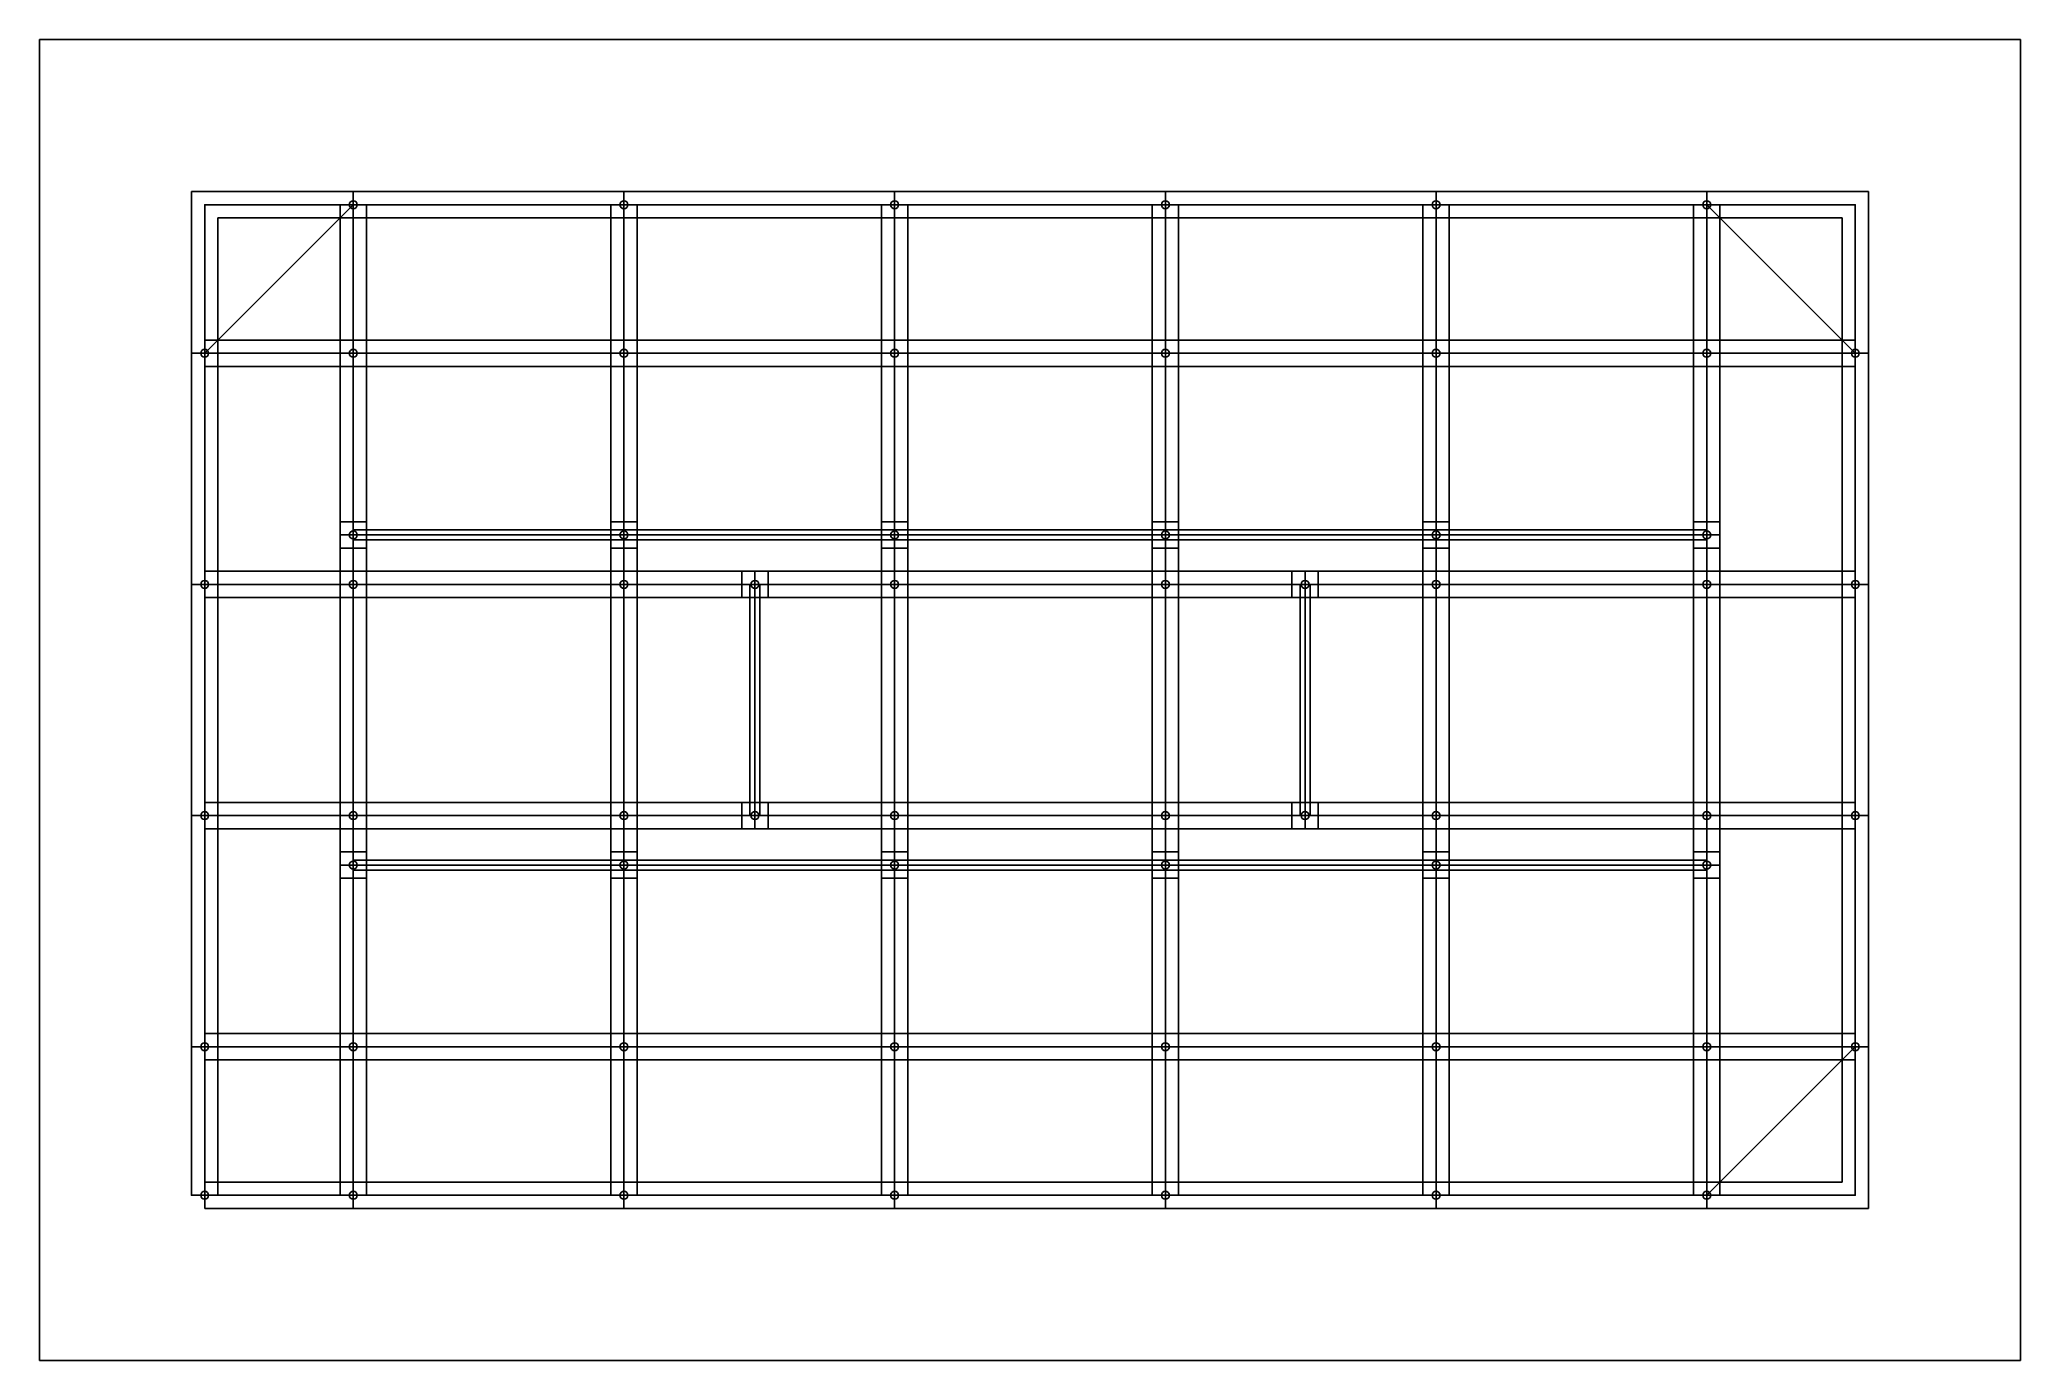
# Model space of a CAD drawing. Header units: metres. Extents: x 0 to 60, y 0 to 40.
import ezdxf

# ---------------------------------------------------------------- set-up
doc = ezdxf.new("R2010")
doc.units = ezdxf.units.M
for name, color, linetype in [('DEBUG_NODE', 1, 'Continuous'), ('PILLAR', 7, 'Continuous'), ('STRUT', 4, 'Continuous'), ('STRUT_OUTLINE', 9, 'Continuous'), ('TIE', 8, 'Continuous'), ('WALING', 6, 'Continuous'), ('WALING_OUTLINE', 213, 'Continuous'), ('WALL_REF', 1, 'Continuous')]:
    doc.layers.add(name, color=color, linetype=linetype)

msp = doc.modelspace()

# ---------------------------------------------------------------- linework, layer by layer
at = {"layer": 'DEBUG_NODE'}
for centre in [(9.5, 35), (17.7, 35), (25.9, 35), (34.1, 35), (42.3, 35), (50.5, 35), (5, 30.5), (9.5, 30.5), (17.7, 30.5), (25.9, 30.5), (34.1, 30.5), (42.3, 30.5), (50.5, 30.5), (55, 30.5), (9.5, 25), (17.7, 25), (25.9, 25), (34.1, 25), (42.3, 25), (50.5, 25), (5, 23.5), (9.5, 23.5), (17.7, 23.5), (21.666667, 23.5), (25.9, 23.5), (34.1, 23.5), (38.333333, 23.5), (42.3, 23.5), (50.5, 23.5), (55, 23.5), (5, 16.5), (9.5, 16.5), (17.7, 16.5), (21.666667, 16.5), (25.9, 16.5), (34.1, 16.5), (38.333333, 16.5), (42.3, 16.5), (50.5, 16.5), (55, 16.5), (9.5, 15), (17.7, 15), (25.9, 15), (34.1, 15), (42.3, 15), (50.5, 15), (5, 9.5), (9.5, 9.5), (17.7, 9.5), (25.9, 9.5), (34.1, 9.5), (42.3, 9.5), (50.5, 9.5), (55, 9.5), (5, 5), (9.5, 5), (17.7, 5), (25.9, 5), (34.1, 5), (42.3, 5), (50.5, 5)]:
    msp.add_circle(centre, 0.12, dxfattribs=at)
at = {"layer": 'PILLAR'}
for points in [[(9.1, 30.1), (9.9, 30.1), (9.9, 30.9), (9.1, 30.9)], [(17.3, 30.1), (18.1, 30.1), (18.1, 30.9), (17.3, 30.9)], [(25.5, 30.1), (26.3, 30.1), (26.3, 30.9), (25.5, 30.9)], [(33.7, 30.1), (34.5, 30.1), (34.5, 30.9), (33.7, 30.9)], [(41.9, 30.1), (42.7, 30.1), (42.7, 30.9), (41.9, 30.9)], [(50.1, 30.1), (50.9, 30.1), (50.9, 30.9), (50.1, 30.9)], [(9.1, 24.6), (9.9, 24.6), (9.9, 25.4), (9.1, 25.4)], [(17.3, 24.6), (18.1, 24.6), (18.1, 25.4), (17.3, 25.4)], [(25.5, 24.6), (26.3, 24.6), (26.3, 25.4), (25.5, 25.4)], [(33.7, 24.6), (34.5, 24.6), (34.5, 25.4), (33.7, 25.4)], [(41.9, 24.6), (42.7, 24.6), (42.7, 25.4), (41.9, 25.4)], [(50.1, 24.6), (50.9, 24.6), (50.9, 25.4), (50.1, 25.4)], [(9.1, 23.1), (9.9, 23.1), (9.9, 23.9), (9.1, 23.9)], [(17.3, 23.1), (18.1, 23.1), (18.1, 23.9), (17.3, 23.9)], [(21.266667, 23.1), (22.066667, 23.1), (22.066667, 23.9), (21.266667, 23.9)], [(25.5, 23.1), (26.3, 23.1), (26.3, 23.9), (25.5, 23.9)], [(33.7, 23.1), (34.5, 23.1), (34.5, 23.9), (33.7, 23.9)], [(37.933333, 23.1), (38.733333, 23.1), (38.733333, 23.9), (37.933333, 23.9)], [(41.9, 23.1), (42.7, 23.1), (42.7, 23.9), (41.9, 23.9)], [(50.1, 23.1), (50.9, 23.1), (50.9, 23.9), (50.1, 23.9)], [(9.1, 16.1), (9.9, 16.1), (9.9, 16.9), (9.1, 16.9)], [(17.3, 16.1), (18.1, 16.1), (18.1, 16.9), (17.3, 16.9)], [(21.266667, 16.1), (22.066667, 16.1), (22.066667, 16.9), (21.266667, 16.9)], [(25.5, 16.1), (26.3, 16.1), (26.3, 16.9), (25.5, 16.9)], [(33.7, 16.1), (34.5, 16.1), (34.5, 16.9), (33.7, 16.9)], [(37.933333, 16.1), (38.733333, 16.1), (38.733333, 16.9), (37.933333, 16.9)], [(41.9, 16.1), (42.7, 16.1), (42.7, 16.9), (41.9, 16.9)], [(50.1, 16.1), (50.9, 16.1), (50.9, 16.9), (50.1, 16.9)], [(9.1, 14.6), (9.9, 14.6), (9.9, 15.4), (9.1, 15.4)], [(17.3, 14.6), (18.1, 14.6), (18.1, 15.4), (17.3, 15.4)], [(25.5, 14.6), (26.3, 14.6), (26.3, 15.4), (25.5, 15.4)], [(33.7, 14.6), (34.5, 14.6), (34.5, 15.4), (33.7, 15.4)], [(41.9, 14.6), (42.7, 14.6), (42.7, 15.4), (41.9, 15.4)], [(50.1, 14.6), (50.9, 14.6), (50.9, 15.4), (50.1, 15.4)], [(9.1, 9.1), (9.9, 9.1), (9.9, 9.9), (9.1, 9.9)], [(17.3, 9.1), (18.1, 9.1), (18.1, 9.9), (17.3, 9.9)], [(25.5, 9.1), (26.3, 9.1), (26.3, 9.9), (25.5, 9.9)], [(33.7, 9.1), (34.5, 9.1), (34.5, 9.9), (33.7, 9.9)], [(41.9, 9.1), (42.7, 9.1), (42.7, 9.9), (41.9, 9.9)], [(50.1, 9.1), (50.9, 9.1), (50.9, 9.9), (50.1, 9.9)]]:
    msp.add_lwpolyline(points, close=True, dxfattribs=at)
at = {"layer": 'STRUT'}
for points in [[(9.5, 30.5), (9.5, 35)], [(17.7, 30.5), (17.7, 35)], [(25.9, 30.5), (25.9, 35)], [(34.1, 30.5), (34.1, 35)], [(42.3, 30.5), (42.3, 35)], [(50.5, 30.5), (50.5, 35)], [(5, 30.5), (9.5, 30.5)], [(9.5, 25), (9.5, 30.5)], [(9.5, 30.5), (17.7, 30.5)], [(17.7, 25), (17.7, 30.5)], [(17.7, 30.5), (25.9, 30.5)], [(25.9, 25), (25.9, 30.5)], [(25.9, 30.5), (34.1, 30.5)], [(34.1, 25), (34.1, 30.5)], [(34.1, 30.5), (42.3, 30.5)], [(42.3, 25), (42.3, 30.5)], [(42.3, 30.5), (50.5, 30.5)], [(50.5, 25), (50.5, 30.5)], [(50.5, 30.5), (55, 30.5)], [(9.5, 23.5), (9.5, 25)], [(17.7, 23.5), (17.7, 25)], [(25.9, 23.5), (25.9, 25)], [(34.1, 23.5), (34.1, 25)], [(42.3, 23.5), (42.3, 25)], [(50.5, 23.5), (50.5, 25)], [(5, 23.5), (9.5, 23.5)], [(9.5, 16.5), (9.5, 23.5)], [(9.5, 23.5), (17.7, 23.5)], [(17.7, 16.5), (17.7, 23.5)], [(17.7, 23.5), (21.666667, 23.5)], [(21.666667, 23.5), (25.9, 23.5)], [(25.9, 16.5), (25.9, 23.5)], [(25.9, 23.5), (34.1, 23.5)], [(34.1, 16.5), (34.1, 23.5)], [(34.1, 23.5), (38.333333, 23.5)], [(38.333333, 23.5), (42.3, 23.5)], [(42.3, 16.5), (42.3, 23.5)], [(42.3, 23.5), (50.5, 23.5)], [(50.5, 16.5), (50.5, 23.5)], [(50.5, 23.5), (55, 23.5)], [(5, 16.5), (9.5, 16.5)], [(9.5, 15), (9.5, 16.5)], [(9.5, 16.5), (17.7, 16.5)], [(17.7, 15), (17.7, 16.5)], [(17.7, 16.5), (21.666667, 16.5)], [(21.666667, 16.5), (25.9, 16.5)], [(25.9, 15), (25.9, 16.5)], [(25.9, 16.5), (34.1, 16.5)], [(34.1, 15), (34.1, 16.5)], [(34.1, 16.5), (38.333333, 16.5)], [(38.333333, 16.5), (42.3, 16.5)], [(42.3, 15), (42.3, 16.5)], [(42.3, 16.5), (50.5, 16.5)], [(50.5, 15), (50.5, 16.5)], [(50.5, 16.5), (55, 16.5)], [(9.5, 9.5), (9.5, 15)], [(17.7, 9.5), (17.7, 15)], [(25.9, 9.5), (25.9, 15)], [(34.1, 9.5), (34.1, 15)], [(42.3, 9.5), (42.3, 15)], [(50.5, 9.5), (50.5, 15)], [(5, 9.5), (9.5, 9.5)], [(9.5, 5), (9.5, 9.5)], [(9.5, 9.5), (17.7, 9.5)], [(17.7, 5), (17.7, 9.5)], [(17.7, 9.5), (25.9, 9.5)], [(25.9, 5), (25.9, 9.5)], [(25.9, 9.5), (34.1, 9.5)], [(34.1, 5), (34.1, 9.5)], [(34.1, 9.5), (42.3, 9.5)], [(42.3, 5), (42.3, 9.5)], [(42.3, 9.5), (50.5, 9.5)], [(50.5, 5), (50.5, 9.5)], [(50.5, 9.5), (55, 9.5)]]:
    msp.add_lwpolyline(points, dxfattribs=at)
at = {"layer": 'STRUT_OUTLINE'}
for points in [[(9.1, 35), (9.9, 35), (9.9, 30.5), (9.1, 30.5), (9.1, 35)], [(17.3, 35), (18.1, 35), (18.1, 30.5), (17.3, 30.5), (17.3, 35)], [(25.5, 35), (26.3, 35), (26.3, 30.5), (25.5, 30.5), (25.5, 35)], [(33.7, 35), (34.5, 35), (34.5, 30.5), (33.7, 30.5), (33.7, 35)], [(41.9, 35), (42.7, 35), (42.7, 30.5), (41.9, 30.5), (41.9, 35)], [(50.1, 35), (50.9, 35), (50.9, 30.5), (50.1, 30.5), (50.1, 35)], [(9.5, 30.9), (9.5, 30.1), (5, 30.1), (5, 30.9), (9.5, 30.9)], [(17.7, 30.9), (17.7, 30.1), (9.5, 30.1), (9.5, 30.9), (17.7, 30.9)], [(25.9, 30.9), (25.9, 30.1), (17.7, 30.1), (17.7, 30.9), (25.9, 30.9)], [(34.1, 30.9), (34.1, 30.1), (25.9, 30.1), (25.9, 30.9), (34.1, 30.9)], [(42.3, 30.9), (42.3, 30.1), (34.1, 30.1), (34.1, 30.9), (42.3, 30.9)], [(50.5, 30.9), (50.5, 30.1), (42.3, 30.1), (42.3, 30.9), (50.5, 30.9)], [(55, 30.9), (55, 30.1), (50.5, 30.1), (50.5, 30.9), (55, 30.9)], [(9.1, 30.5), (9.9, 30.5), (9.9, 25), (9.1, 25), (9.1, 30.5)], [(17.3, 30.5), (18.1, 30.5), (18.1, 25), (17.3, 25), (17.3, 30.5)], [(25.5, 30.5), (26.3, 30.5), (26.3, 25), (25.5, 25), (25.5, 30.5)], [(33.7, 30.5), (34.5, 30.5), (34.5, 25), (33.7, 25), (33.7, 30.5)], [(41.9, 30.5), (42.7, 30.5), (42.7, 25), (41.9, 25), (41.9, 30.5)], [(50.1, 30.5), (50.9, 30.5), (50.9, 25), (50.1, 25), (50.1, 30.5)], [(9.1, 25), (9.9, 25), (9.9, 23.5), (9.1, 23.5), (9.1, 25)], [(17.7, 25.15), (17.7, 24.85), (9.5, 24.85), (9.5, 25.15), (17.7, 25.15)], [(17.3, 25), (18.1, 25), (18.1, 23.5), (17.3, 23.5), (17.3, 25)], [(25.9, 25.15), (25.9, 24.85), (17.7, 24.85), (17.7, 25.15), (25.9, 25.15)], [(25.5, 25), (26.3, 25), (26.3, 23.5), (25.5, 23.5), (25.5, 25)], [(34.1, 25.15), (34.1, 24.85), (25.9, 24.85), (25.9, 25.15), (34.1, 25.15)], [(33.7, 25), (34.5, 25), (34.5, 23.5), (33.7, 23.5), (33.7, 25)], [(42.3, 25.15), (42.3, 24.85), (34.1, 24.85), (34.1, 25.15), (42.3, 25.15)], [(41.9, 25), (42.7, 25), (42.7, 23.5), (41.9, 23.5), (41.9, 25)], [(50.5, 25.15), (50.5, 24.85), (42.3, 24.85), (42.3, 25.15), (50.5, 25.15)], [(50.1, 25), (50.9, 25), (50.9, 23.5), (50.1, 23.5), (50.1, 25)], [(9.5, 23.9), (9.5, 23.1), (5, 23.1), (5, 23.9), (9.5, 23.9)], [(9.1, 23.5), (9.9, 23.5), (9.9, 16.5), (9.1, 16.5), (9.1, 23.5)], [(17.7, 23.9), (17.7, 23.1), (9.5, 23.1), (9.5, 23.9), (17.7, 23.9)], [(17.3, 23.5), (18.1, 23.5), (18.1, 16.5), (17.3, 16.5), (17.3, 23.5)], [(21.666667, 23.9), (21.666667, 23.1), (17.7, 23.1), (17.7, 23.9), (21.666667, 23.9)], [(21.516667, 23.5), (21.816667, 23.5), (21.816667, 16.5), (21.516667, 16.5), (21.516667, 23.5)], [(25.9, 23.9), (25.9, 23.1), (21.666667, 23.1), (21.666667, 23.9), (25.9, 23.9)], [(25.5, 23.5), (26.3, 23.5), (26.3, 16.5), (25.5, 16.5), (25.5, 23.5)], [(34.1, 23.9), (34.1, 23.1), (25.9, 23.1), (25.9, 23.9), (34.1, 23.9)], [(33.7, 23.5), (34.5, 23.5), (34.5, 16.5), (33.7, 16.5), (33.7, 23.5)], [(38.333333, 23.9), (38.333333, 23.1), (34.1, 23.1), (34.1, 23.9), (38.333333, 23.9)], [(38.183333, 23.5), (38.483333, 23.5), (38.483333, 16.5), (38.183333, 16.5), (38.183333, 23.5)], [(42.3, 23.9), (42.3, 23.1), (38.333333, 23.1), (38.333333, 23.9), (42.3, 23.9)], [(41.9, 23.5), (42.7, 23.5), (42.7, 16.5), (41.9, 16.5), (41.9, 23.5)], [(50.5, 23.9), (50.5, 23.1), (42.3, 23.1), (42.3, 23.9), (50.5, 23.9)], [(50.1, 23.5), (50.9, 23.5), (50.9, 16.5), (50.1, 16.5), (50.1, 23.5)], [(55, 23.9), (55, 23.1), (50.5, 23.1), (50.5, 23.9), (55, 23.9)], [(9.5, 16.9), (9.5, 16.1), (5, 16.1), (5, 16.9), (9.5, 16.9)], [(17.7, 16.9), (17.7, 16.1), (9.5, 16.1), (9.5, 16.9), (17.7, 16.9)], [(21.666667, 16.9), (21.666667, 16.1), (17.7, 16.1), (17.7, 16.9), (21.666667, 16.9)], [(25.9, 16.9), (25.9, 16.1), (21.666667, 16.1), (21.666667, 16.9), (25.9, 16.9)], [(34.1, 16.9), (34.1, 16.1), (25.9, 16.1), (25.9, 16.9), (34.1, 16.9)], [(38.333333, 16.9), (38.333333, 16.1), (34.1, 16.1), (34.1, 16.9), (38.333333, 16.9)], [(42.3, 16.9), (42.3, 16.1), (38.333333, 16.1), (38.333333, 16.9), (42.3, 16.9)], [(50.5, 16.9), (50.5, 16.1), (42.3, 16.1), (42.3, 16.9), (50.5, 16.9)], [(55, 16.9), (55, 16.1), (50.5, 16.1), (50.5, 16.9), (55, 16.9)], [(9.1, 16.5), (9.9, 16.5), (9.9, 15), (9.1, 15), (9.1, 16.5)], [(17.3, 16.5), (18.1, 16.5), (18.1, 15), (17.3, 15), (17.3, 16.5)], [(25.5, 16.5), (26.3, 16.5), (26.3, 15), (25.5, 15), (25.5, 16.5)], [(33.7, 16.5), (34.5, 16.5), (34.5, 15), (33.7, 15), (33.7, 16.5)], [(41.9, 16.5), (42.7, 16.5), (42.7, 15), (41.9, 15), (41.9, 16.5)], [(50.1, 16.5), (50.9, 16.5), (50.9, 15), (50.1, 15), (50.1, 16.5)], [(9.1, 15), (9.9, 15), (9.9, 9.5), (9.1, 9.5), (9.1, 15)], [(17.7, 15.15), (17.7, 14.85), (9.5, 14.85), (9.5, 15.15), (17.7, 15.15)], [(17.3, 15), (18.1, 15), (18.1, 9.5), (17.3, 9.5), (17.3, 15)], [(25.9, 15.15), (25.9, 14.85), (17.7, 14.85), (17.7, 15.15), (25.9, 15.15)], [(25.5, 15), (26.3, 15), (26.3, 9.5), (25.5, 9.5), (25.5, 15)], [(34.1, 15.15), (34.1, 14.85), (25.9, 14.85), (25.9, 15.15), (34.1, 15.15)], [(33.7, 15), (34.5, 15), (34.5, 9.5), (33.7, 9.5), (33.7, 15)], [(42.3, 15.15), (42.3, 14.85), (34.1, 14.85), (34.1, 15.15), (42.3, 15.15)], [(41.9, 15), (42.7, 15), (42.7, 9.5), (41.9, 9.5), (41.9, 15)], [(50.5, 15.15), (50.5, 14.85), (42.3, 14.85), (42.3, 15.15), (50.5, 15.15)], [(50.1, 15), (50.9, 15), (50.9, 9.5), (50.1, 9.5), (50.1, 15)], [(9.5, 9.9), (9.5, 9.1), (5, 9.1), (5, 9.9), (9.5, 9.9)], [(17.7, 9.9), (17.7, 9.1), (9.5, 9.1), (9.5, 9.9), (17.7, 9.9)], [(25.9, 9.9), (25.9, 9.1), (17.7, 9.1), (17.7, 9.9), (25.9, 9.9)], [(34.1, 9.9), (34.1, 9.1), (25.9, 9.1), (25.9, 9.9), (34.1, 9.9)], [(42.3, 9.9), (42.3, 9.1), (34.1, 9.1), (34.1, 9.9), (42.3, 9.9)], [(50.5, 9.9), (50.5, 9.1), (42.3, 9.1), (42.3, 9.9), (50.5, 9.9)], [(55, 9.9), (55, 9.1), (50.5, 9.1), (50.5, 9.9), (55, 9.9)], [(9.1, 9.5), (9.9, 9.5), (9.9, 5), (9.1, 5), (9.1, 9.5)], [(17.3, 9.5), (18.1, 9.5), (18.1, 5), (17.3, 5), (17.3, 9.5)], [(25.5, 9.5), (26.3, 9.5), (26.3, 5), (25.5, 5), (25.5, 9.5)], [(33.7, 9.5), (34.5, 9.5), (34.5, 5), (33.7, 5), (33.7, 9.5)], [(41.9, 9.5), (42.7, 9.5), (42.7, 5), (41.9, 5), (41.9, 9.5)], [(50.1, 9.5), (50.9, 9.5), (50.9, 5), (50.1, 5), (50.1, 9.5)]]:
    msp.add_lwpolyline(points, close=True, dxfattribs=at)
at = {"layer": 'TIE'}
for points in [[(9.5, 25), (17.7, 25)], [(17.7, 25), (25.9, 25)], [(25.9, 25), (34.1, 25)], [(34.1, 25), (42.3, 25)], [(42.3, 25), (50.5, 25)], [(21.666667, 16.5), (21.666667, 23.5)], [(38.333333, 16.5), (38.333333, 23.5)], [(9.5, 15), (17.7, 15)], [(17.7, 15), (25.9, 15)], [(25.9, 15), (34.1, 15)], [(34.1, 15), (42.3, 15)], [(42.3, 15), (50.5, 15)]]:
    msp.add_lwpolyline(points, dxfattribs=at)
at = {"layer": 'WALING'}
for points in [[(5, 30.5), (5, 35), (9.5, 35)], [(9.5, 35), (17.7, 35)], [(17.7, 35), (25.9, 35)], [(25.9, 35), (34.1, 35)], [(34.1, 35), (42.3, 35)], [(42.3, 35), (50.5, 35)], [(50.5, 35), (55, 35), (55, 30.5)], [(5, 23.5), (5, 30.5)], [(55, 30.5), (55, 23.5)], [(5, 16.5), (5, 23.5)], [(55, 23.5), (55, 16.5)], [(5, 9.5), (5, 16.5)], [(55, 16.5), (55, 9.5)], [(5, 5), (5, 9.5)], [(55, 9.5), (55, 5), (50.5, 5)], [(9.5, 5), (5, 5)], [(17.7, 5), (9.5, 5)], [(25.9, 5), (17.7, 5)], [(34.1, 5), (25.9, 5)], [(42.3, 5), (34.1, 5)], [(50.5, 5), (42.3, 5)]]:
    msp.add_lwpolyline(points, close=True, dxfattribs=at)
at = {"layer": 'WALING_OUTLINE'}
for points in [[(4.6, 35.4), (9.5, 35.4), (9.5, 34.6), (5.4, 34.6), (5.4, 30.5), (4.6, 30.5), (4.6, 35.4)], [(17.7, 35.4), (17.7, 34.6), (9.5, 34.6), (9.5, 35.4), (17.7, 35.4)], [(25.9, 35.4), (25.9, 34.6), (17.7, 34.6), (17.7, 35.4), (25.9, 35.4)], [(34.1, 35.4), (34.1, 34.6), (25.9, 34.6), (25.9, 35.4), (34.1, 35.4)], [(42.3, 35.4), (42.3, 34.6), (34.1, 34.6), (34.1, 35.4), (42.3, 35.4)], [(50.5, 35.4), (50.5, 34.6), (42.3, 34.6), (42.3, 35.4), (50.5, 35.4)], [(55.4, 35.4), (55.4, 30.5), (54.6, 30.5), (54.6, 34.6), (50.5, 34.6), (50.5, 35.4), (55.4, 35.4)], [(4.6, 30.5), (5.4, 30.5), (5.4, 23.5), (4.6, 23.5), (4.6, 30.5)], [(55.4, 23.5), (54.6, 23.5), (54.6, 30.5), (55.4, 30.5), (55.4, 23.5)], [(4.6, 23.5), (5.4, 23.5), (5.4, 16.5), (4.6, 16.5), (4.6, 23.5)], [(55.4, 16.5), (54.6, 16.5), (54.6, 23.5), (55.4, 23.5), (55.4, 16.5)], [(4.6, 16.5), (5.4, 16.5), (5.4, 9.5), (4.6, 9.5), (4.6, 16.5)], [(55.4, 9.5), (54.6, 9.5), (54.6, 16.5), (55.4, 16.5), (55.4, 9.5)], [(4.6, 9.5), (5.4, 9.5), (5.4, 5), (4.6, 5), (4.6, 9.5)], [(55.4, 4.6), (50.5, 4.6), (50.5, 5.4), (54.6, 5.4), (54.6, 9.5), (55.4, 9.5), (55.4, 4.6)], [(5, 4.6), (5, 5.4), (9.5, 5.4), (9.5, 4.6), (5, 4.6)], [(9.5, 4.6), (9.5, 5.4), (17.7, 5.4), (17.7, 4.6), (9.5, 4.6)], [(17.7, 4.6), (17.7, 5.4), (25.9, 5.4), (25.9, 4.6), (17.7, 4.6)], [(25.9, 4.6), (25.9, 5.4), (34.1, 5.4), (34.1, 4.6), (25.9, 4.6)], [(34.1, 4.6), (34.1, 5.4), (42.3, 5.4), (42.3, 4.6), (34.1, 4.6)], [(42.3, 4.6), (42.3, 5.4), (50.5, 5.4), (50.5, 4.6), (42.3, 4.6)]]:
    msp.add_lwpolyline(points, close=True, dxfattribs=at)
at = {"layer": 'WALL_REF'}
msp.add_lwpolyline([(0, 0), (60, 0), (60, 40), (0, 40)], close=True, dxfattribs=at)

doc.saveas('drawing.dxf')
